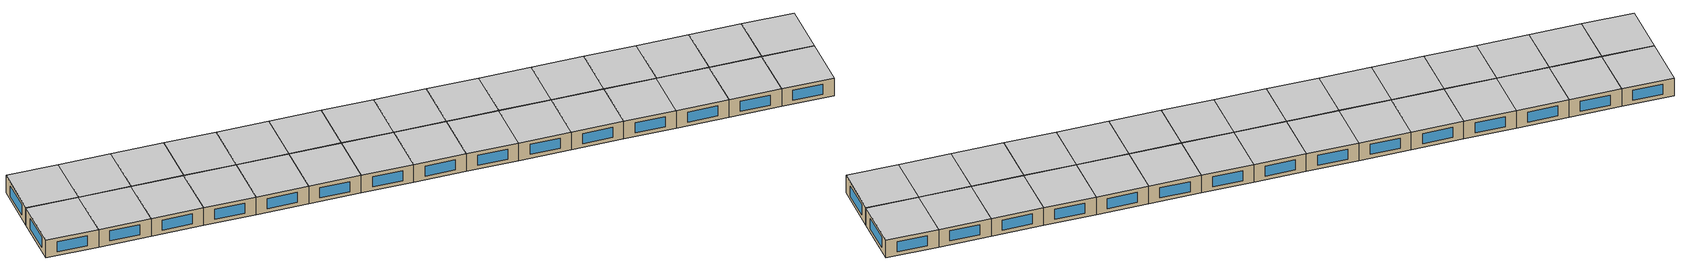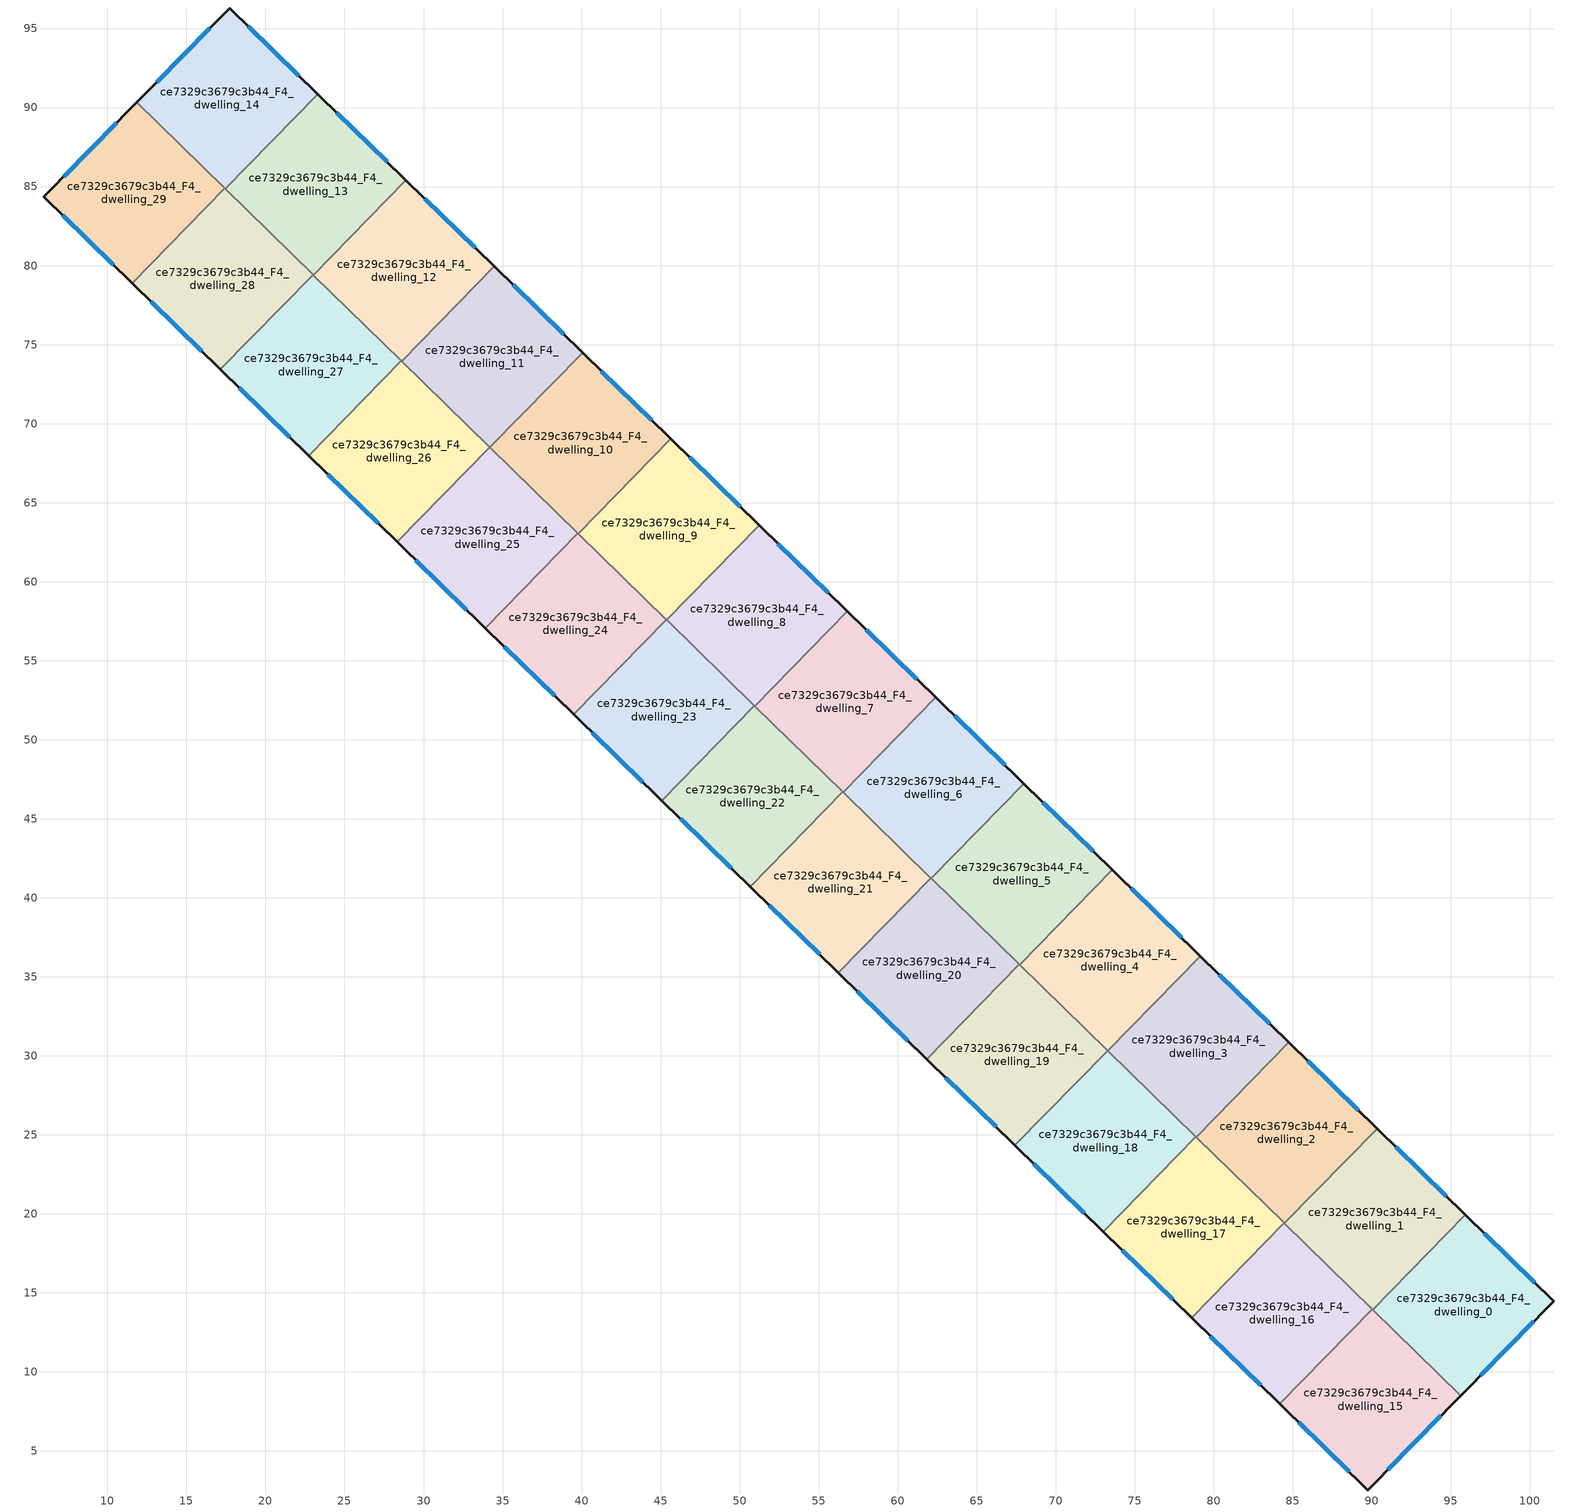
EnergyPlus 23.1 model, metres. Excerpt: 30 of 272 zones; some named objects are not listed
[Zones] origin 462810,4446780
ce7329c3679c3b44_F4_dwelling_0
 floor to ce7329c3679c3b44_F3_dwelling_0 (EU_floor_Construction): 101.51,14.48 95.64,8.51 90.06,13.95 95.92,19.95 z12
 wall outside (EU_wall_Construction): 95.64,8.51 101.51,14.48 95.92,19.95 z12:15
 wall to ce7329c3679c3b44_F4_dwelling_1 (EU_wall_Construction): 95.92,19.95 90.06,13.95 z12:15
 wall to ce7329c3679c3b44_F4_dwelling_15 (EU_wall_Construction): 90.06,13.95 95.64,8.51 z12:15
 window (EU_Window_Construction): 96.89,9.79 100.25,13.2 / 100.32,15.65 97.12,18.78 z12.64:14.36
 ceiling to ce7329c3679c3b44_F5_dwelling_0 (EU_floor_Construction): 95.64,8.51 101.51,14.48 95.92,19.95 90.06,13.95 z15
ce7329c3679c3b44_F4_dwelling_1
 floor to ce7329c3679c3b44_F3_dwelling_1 (EU_floor_Construction): 95.92,19.95 90.06,13.95 84.47,19.41 90.33,25.4 z12
 wall outside (EU_wall_Construction): 95.92,19.95 90.33,25.4 z12:15
 wall to ce7329c3679c3b44_F4_dwelling_2 (EU_wall_Construction): 90.33,25.4 84.47,19.41 z12:15
 wall to ce7329c3679c3b44_F4_dwelling_16 (EU_wall_Construction): 84.47,19.41 90.04,13.97 z12:15
 wall to ce7329c3679c3b44_F4_dwelling_15 (EU_wall_Construction): 90.04,13.97 90.06,13.95 z12:15
 window (EU_Window_Construction): 94.72,21.12 91.53,24.23 z12.64:14.36
 ceiling to ce7329c3679c3b44_F5_dwelling_1 (EU_floor_Construction): 90.06,13.95 95.92,19.95 90.33,25.4 84.47,19.41 z15
ce7329c3679c3b44_F4_dwelling_10
 floor to ce7329c3679c3b44_F3_dwelling_10 (EU_floor_Construction): 45.65,69.04 39.79,63.04 34.2,68.5 40.06,74.49 z12
 wall outside (EU_wall_Construction): 45.65,69.04 40.06,74.49 z12:15
 wall to ce7329c3679c3b44_F4_dwelling_9 (EU_wall_Construction): 39.79,63.04 45.65,69.04 z12:15
 wall to ce7329c3679c3b44_F4_dwelling_11 (EU_wall_Construction): 40.06,74.49 34.2,68.5 z12:15
 wall to ce7329c3679c3b44_F4_dwelling_25 (EU_wall_Construction): 34.2,68.5 39.77,63.06 z12:15
 wall to ce7329c3679c3b44_F4_dwelling_24 (EU_wall_Construction): 39.77,63.06 39.79,63.04 z12:15
 window (EU_Window_Construction): 44.45,70.21 41.26,73.32 z12.64:14.36
 ceiling to ce7329c3679c3b44_F5_dwelling_10 (EU_floor_Construction): 39.79,63.04 45.65,69.04 40.06,74.49 34.2,68.5 z15
ce7329c3679c3b44_F4_dwelling_11
 floor to ce7329c3679c3b44_F3_dwelling_11 (EU_floor_Construction): 40.06,74.49 34.2,68.5 28.62,73.95 34.47,79.95 z12
 wall outside (EU_wall_Construction): 40.06,74.49 34.47,79.95 z12:15
 wall to ce7329c3679c3b44_F4_dwelling_12 (EU_wall_Construction): 34.47,79.95 28.62,73.95 z12:15
 wall to ce7329c3679c3b44_F4_dwelling_26 (EU_wall_Construction): 28.62,73.95 34.18,68.52 z12:15
 wall to ce7329c3679c3b44_F4_dwelling_25 (EU_wall_Construction): 34.18,68.52 34.2,68.49 z12:15
 window (EU_Window_Construction): 38.86,75.66 35.67,78.78 z12.64:14.36
 ceiling to ce7329c3679c3b44_F5_dwelling_11 (EU_floor_Construction): 34.2,68.5 40.06,74.49 34.47,79.95 28.62,73.95 z15
ce7329c3679c3b44_F4_dwelling_12
 floor to ce7329c3679c3b44_F3_dwelling_12 (EU_floor_Construction): 34.47,79.95 28.62,73.95 23.03,79.4 28.89,85.4 z12
 wall outside (EU_wall_Construction): 34.47,79.95 28.89,85.4 z12:15
 wall to ce7329c3679c3b44_F4_dwelling_13 (EU_wall_Construction): 28.89,85.4 23.03,79.4 z12:15
 wall to ce7329c3679c3b44_F4_dwelling_27 (EU_wall_Construction): 23.03,79.4 28.6,73.97 z12:15
 wall to ce7329c3679c3b44_F4_dwelling_26 (EU_wall_Construction): 28.6,73.97 28.62,73.95 z12:15
 window (EU_Window_Construction): 33.28,81.12 30.09,84.23 z12.64:14.36
 ceiling to ce7329c3679c3b44_F5_dwelling_12 (EU_floor_Construction): 28.62,73.95 34.47,79.95 28.89,85.4 23.03,79.4 z15
ce7329c3679c3b44_F4_dwelling_13
 floor to ce7329c3679c3b44_F3_dwelling_13 (EU_floor_Construction): 28.89,85.4 23.03,79.4 17.45,84.86 23.3,90.86 z12
 wall outside (EU_wall_Construction): 28.89,85.4 23.3,90.86 z12:15
 wall to ce7329c3679c3b44_F4_dwelling_14 (EU_wall_Construction): 23.3,90.86 17.45,84.86 z12:15
 wall to ce7329c3679c3b44_F4_dwelling_28 (EU_wall_Construction): 17.45,84.86 23.01,79.43 z12:15
 wall to ce7329c3679c3b44_F4_dwelling_27 (EU_wall_Construction): 23.01,79.43 23.03,79.4 z12:15
 window (EU_Window_Construction): 27.69,86.57 24.5,89.69 z12.64:14.36
 ceiling to ce7329c3679c3b44_F5_dwelling_13 (EU_floor_Construction): 23.03,79.4 28.89,85.4 23.3,90.86 17.45,84.86 z15
ce7329c3679c3b44_F4_dwelling_14
 floor to ce7329c3679c3b44_F3_dwelling_14 (EU_floor_Construction): 23.3,90.86 17.45,84.86 11.85,90.32 17.73,96.3 z12
 wall outside (EU_wall_Construction): 23.3,90.86 17.73,96.3 11.85,90.32 z12:15
 wall to ce7329c3679c3b44_F4_dwelling_29 (EU_wall_Construction): 11.85,90.32 17.43,84.88 z12:15
 wall to ce7329c3679c3b44_F4_dwelling_28 (EU_wall_Construction): 17.42,84.88 17.45,84.86 z12:15
 window (EU_Window_Construction): 16.47,95.02 13.11,91.6 / 22.11,92.02 18.92,95.13 z12.64:14.36
 ceiling to ce7329c3679c3b44_F5_dwelling_14 (EU_floor_Construction): 17.45,84.86 23.3,90.86 17.73,96.3 11.85,90.32 z15
ce7329c3679c3b44_F4_dwelling_15
 floor to ce7329c3679c3b44_F3_dwelling_15 (EU_floor_Construction): 95.64,8.51 89.76,2.53 84.18,7.97 90.04,13.97 z12
 wall outside (EU_wall_Construction): 84.18,7.97 89.76,2.53 95.64,8.51 z12:15
 wall to ce7329c3679c3b44_F4_dwelling_16 (EU_wall_Construction): 90.04,13.97 84.18,7.97 z12:15
 window (EU_Window_Construction): 91.02,3.81 94.38,7.23 / 85.38,6.81 88.56,3.7 z12.64:14.36
 ceiling to ce7329c3679c3b44_F5_dwelling_15 (EU_floor_Construction): 89.76,2.53 95.64,8.51 90.04,13.97 84.18,7.97 z15
ce7329c3679c3b44_F4_dwelling_16
 floor to ce7329c3679c3b44_F3_dwelling_16 (EU_floor_Construction): 90.04,13.97 84.18,7.97 78.59,13.43 84.45,19.43 z12
 wall outside (EU_wall_Construction): 78.59,13.43 84.18,7.97 z12:15
 wall to ce7329c3679c3b44_F4_dwelling_17 (EU_wall_Construction): 84.45,19.43 78.59,13.43 z12:15
 wall to ce7329c3679c3b44_F4_dwelling_2 (EU_wall_Construction): 84.47,19.4 84.45,19.43 z12:15
 window (EU_Window_Construction): 79.79,12.26 82.98,9.14 z12.64:14.36
 ceiling to ce7329c3679c3b44_F5_dwelling_16 (EU_floor_Construction): 84.18,7.97 90.04,13.97 84.45,19.43 78.59,13.43 z15
ce7329c3679c3b44_F4_dwelling_17
 floor to ce7329c3679c3b44_F3_dwelling_17 (EU_floor_Construction): 84.45,19.43 78.59,13.43 73.01,18.88 78.87,24.88 z12
 wall outside (EU_wall_Construction): 73.01,18.88 78.59,13.43 z12:15
 wall to ce7329c3679c3b44_F4_dwelling_18 (EU_wall_Construction): 78.87,24.88 73.01,18.88 z12:15
 wall to ce7329c3679c3b44_F4_dwelling_2 (EU_wall_Construction): 84.45,19.43 78.89,24.86 z12:15
 wall to ce7329c3679c3b44_F4_dwelling_3 (EU_wall_Construction): 78.89,24.86 78.87,24.88 z12:15
 window (EU_Window_Construction): 74.21,17.72 77.4,14.6 z12.64:14.36
 ceiling to ce7329c3679c3b44_F5_dwelling_17 (EU_floor_Construction): 78.59,13.43 84.45,19.43 78.87,24.88 73.01,18.88 z15
ce7329c3679c3b44_F4_dwelling_18
 floor to ce7329c3679c3b44_F3_dwelling_18 (EU_floor_Construction): 78.87,24.88 73.01,18.88 67.42,24.34 73.28,30.34 z12
 wall outside (EU_wall_Construction): 67.42,24.34 73.01,18.88 z12:15
 wall to ce7329c3679c3b44_F4_dwelling_19 (EU_wall_Construction): 73.28,30.34 67.42,24.34 z12:15
 wall to ce7329c3679c3b44_F4_dwelling_3 (EU_wall_Construction): 78.87,24.88 73.3,30.31 z12:15
 wall to ce7329c3679c3b44_F4_dwelling_4 (EU_wall_Construction): 73.3,30.31 73.28,30.34 z12:15
 window (EU_Window_Construction): 68.62,23.17 71.81,20.05 z12.64:14.36
 ceiling to ce7329c3679c3b44_F5_dwelling_18 (EU_floor_Construction): 73.01,18.88 78.87,24.88 73.28,30.34 67.42,24.34 z15
ce7329c3679c3b44_F4_dwelling_19
 floor to ce7329c3679c3b44_F3_dwelling_19 (EU_floor_Construction): 73.28,30.34 67.42,24.34 61.84,29.79 67.7,35.79 z12
 wall outside (EU_wall_Construction): 61.84,29.79 67.42,24.34 z12:15
 wall to ce7329c3679c3b44_F4_dwelling_20 (EU_wall_Construction): 67.7,35.79 61.84,29.79 z12:15
 wall to ce7329c3679c3b44_F4_dwelling_4 (EU_wall_Construction): 73.28,30.34 67.72,35.77 z12:15
 wall to ce7329c3679c3b44_F4_dwelling_5 (EU_wall_Construction): 67.72,35.77 67.7,35.79 z12:15
 window (EU_Window_Construction): 63.03,28.62 66.23,25.51 z12.64:14.36
 ceiling to ce7329c3679c3b44_F5_dwelling_19 (EU_floor_Construction): 67.42,24.34 73.28,30.34 67.7,35.79 61.84,29.79 z15
ce7329c3679c3b44_F4_dwelling_2
 floor to ce7329c3679c3b44_F3_dwelling_2 (EU_floor_Construction): 90.33,25.4 84.47,19.41 78.89,24.86 84.75,30.86 z12
 wall outside (EU_wall_Construction): 90.33,25.4 84.75,30.86 z12:15
 wall to ce7329c3679c3b44_F4_dwelling_3 (EU_wall_Construction): 84.75,30.86 78.89,24.86 z12:15
 window (EU_Window_Construction): 89.14,26.57 85.94,29.69 z12.64:14.36
 ceiling to ce7329c3679c3b44_F5_dwelling_2 (EU_floor_Construction): 84.47,19.41 90.33,25.4 84.75,30.86 78.89,24.86 z15
ce7329c3679c3b44_F4_dwelling_20
 floor to ce7329c3679c3b44_F3_dwelling_20 (EU_floor_Construction): 67.7,35.79 61.84,29.79 56.25,35.25 62.11,41.25 z12
 wall outside (EU_wall_Construction): 56.25,35.25 61.84,29.79 z12:15
 wall to ce7329c3679c3b44_F4_dwelling_21 (EU_wall_Construction): 62.11,41.25 56.25,35.25 z12:15
 wall to ce7329c3679c3b44_F4_dwelling_5 (EU_wall_Construction): 67.7,35.79 62.13,41.22 z12:15
 wall to ce7329c3679c3b44_F4_dwelling_6 (EU_wall_Construction): 62.13,41.22 62.11,41.24 z12:15
 window (EU_Window_Construction): 57.45,34.08 60.64,30.96 z12.64:14.36
 ceiling to ce7329c3679c3b44_F5_dwelling_20 (EU_floor_Construction): 61.84,29.79 67.7,35.79 62.11,41.25 56.25,35.25 z15
ce7329c3679c3b44_F4_dwelling_21
 floor to ce7329c3679c3b44_F3_dwelling_21 (EU_floor_Construction): 62.11,41.25 56.25,35.25 50.67,40.7 56.52,46.7 z12
 wall outside (EU_wall_Construction): 50.67,40.7 56.25,35.25 z12:15
 wall to ce7329c3679c3b44_F4_dwelling_22 (EU_wall_Construction): 56.52,46.7 50.67,40.7 z12:15
 wall to ce7329c3679c3b44_F4_dwelling_6 (EU_wall_Construction): 62.11,41.25 56.55,46.68 z12:15
 wall to ce7329c3679c3b44_F4_dwelling_7 (EU_wall_Construction): 56.55,46.68 56.52,46.7 z12:15
 window (EU_Window_Construction): 51.86,39.53 55.06,36.42 z12.64:14.36
 ceiling to ce7329c3679c3b44_F5_dwelling_21 (EU_floor_Construction): 56.25,35.25 62.11,41.25 56.52,46.7 50.67,40.7 z15
ce7329c3679c3b44_F4_dwelling_22
 floor to ce7329c3679c3b44_F3_dwelling_22 (EU_floor_Construction): 56.52,46.7 50.67,40.7 45.08,46.16 50.94,52.15 z12
 wall outside (EU_wall_Construction): 45.08,46.16 50.67,40.7 z12:15
 wall to ce7329c3679c3b44_F4_dwelling_23 (EU_wall_Construction): 50.94,52.15 45.08,46.16 z12:15
 wall to ce7329c3679c3b44_F4_dwelling_7 (EU_wall_Construction): 56.52,46.7 50.96,52.13 z12:15
 wall to ce7329c3679c3b44_F4_dwelling_8 (EU_wall_Construction): 50.96,52.13 50.94,52.15 z12:15
 window (EU_Window_Construction): 46.28,44.99 49.47,41.87 z12.64:14.36
 ceiling to ce7329c3679c3b44_F5_dwelling_22 (EU_floor_Construction): 50.67,40.7 56.52,46.7 50.94,52.15 45.08,46.16 z15
ce7329c3679c3b44_F4_dwelling_23
 floor to ce7329c3679c3b44_F3_dwelling_23 (EU_floor_Construction): 50.94,52.15 45.08,46.16 39.5,51.61 45.35,57.61 z12
 wall outside (EU_wall_Construction): 39.5,51.61 45.08,46.16 z12:15
 wall to ce7329c3679c3b44_F4_dwelling_24 (EU_wall_Construction): 45.35,57.61 39.5,51.61 z12:15
 wall to ce7329c3679c3b44_F4_dwelling_8 (EU_wall_Construction): 50.94,52.15 45.38,57.59 z12:15
 wall to ce7329c3679c3b44_F4_dwelling_9 (EU_wall_Construction): 45.38,57.59 45.35,57.61 z12:15
 window (EU_Window_Construction): 40.69,50.44 43.88,47.32 z12.64:14.36
 ceiling to ce7329c3679c3b44_F5_dwelling_23 (EU_floor_Construction): 45.08,46.16 50.94,52.15 45.35,57.61 39.5,51.61 z15
ce7329c3679c3b44_F4_dwelling_24
 floor to ce7329c3679c3b44_F3_dwelling_24 (EU_floor_Construction): 45.35,57.61 39.5,51.61 33.91,57.07 39.77,63.06 z12
 wall outside (EU_wall_Construction): 33.91,57.07 39.5,51.61 z12:15
 wall to ce7329c3679c3b44_F4_dwelling_25 (EU_wall_Construction): 39.77,63.06 33.91,57.07 z12:15
 wall to ce7329c3679c3b44_F4_dwelling_9 (EU_wall_Construction): 45.35,57.61 39.79,63.04 z12:15
 window (EU_Window_Construction): 35.11,55.9 38.3,52.78 z12.64:14.36
 ceiling to ce7329c3679c3b44_F5_dwelling_24 (EU_floor_Construction): 39.5,51.61 45.35,57.61 39.77,63.06 33.91,57.07 z15
ce7329c3679c3b44_F4_dwelling_25
 floor to ce7329c3679c3b44_F3_dwelling_25 (EU_floor_Construction): 39.77,63.06 33.91,57.07 28.32,62.52 34.18,68.52 z12
 wall outside (EU_wall_Construction): 28.32,62.52 33.91,57.07 z12:15
 wall to ce7329c3679c3b44_F4_dwelling_26 (EU_wall_Construction): 34.18,68.52 28.32,62.52 z12:15
 window (EU_Window_Construction): 29.52,61.35 32.71,58.23 z12.64:14.36
 ceiling to ce7329c3679c3b44_F5_dwelling_25 (EU_floor_Construction): 33.91,57.07 39.77,63.06 34.18,68.52 28.32,62.52 z15
ce7329c3679c3b44_F4_dwelling_26
 floor to ce7329c3679c3b44_F3_dwelling_26 (EU_floor_Construction): 34.18,68.52 28.32,62.52 22.74,67.97 28.6,73.97 z12
 wall outside (EU_wall_Construction): 22.74,67.97 28.32,62.52 z12:15
 wall to ce7329c3679c3b44_F4_dwelling_27 (EU_wall_Construction): 28.6,73.97 22.74,67.97 z12:15
 window (EU_Window_Construction): 23.94,66.8 27.13,63.69 z12.64:14.36
 ceiling to ce7329c3679c3b44_F5_dwelling_26 (EU_floor_Construction): 28.32,62.52 34.18,68.52 28.6,73.97 22.74,67.97 z15
ce7329c3679c3b44_F4_dwelling_27
 floor to ce7329c3679c3b44_F3_dwelling_27 (EU_floor_Construction): 28.6,73.97 22.74,67.97 17.15,73.43 23.01,79.43 z12
 wall outside (EU_wall_Construction): 17.15,73.43 22.74,67.97 z12:15
 wall to ce7329c3679c3b44_F4_dwelling_28 (EU_wall_Construction): 23.01,79.43 17.15,73.43 z12:15
 window (EU_Window_Construction): 18.35,72.26 21.54,69.14 z12.64:14.36
 ceiling to ce7329c3679c3b44_F5_dwelling_27 (EU_floor_Construction): 22.74,67.97 28.6,73.97 23.01,79.43 17.15,73.43 z15
ce7329c3679c3b44_F4_dwelling_28
 floor to ce7329c3679c3b44_F3_dwelling_28 (EU_floor_Construction): 23.01,79.43 17.15,73.43 11.57,78.88 17.42,84.88 z12
 wall outside (EU_wall_Construction): 11.57,78.88 17.15,73.43 z12:15
 wall to ce7329c3679c3b44_F4_dwelling_29 (EU_wall_Construction): 17.42,84.88 11.57,78.88 z12:15
 window (EU_Window_Construction): 12.76,77.71 15.96,74.6 z12.64:14.36
 ceiling to ce7329c3679c3b44_F5_dwelling_28 (EU_floor_Construction): 17.15,73.43 23.01,79.43 17.42,84.88 11.57,78.88 z15
ce7329c3679c3b44_F4_dwelling_29
 floor to ce7329c3679c3b44_F3_dwelling_29 (EU_floor_Construction): 17.42,84.88 11.57,78.88 5.97,84.35 11.85,90.32 z12
 wall outside (EU_wall_Construction): 11.85,90.32 5.97,84.35 11.57,78.88 z12:15
 window (EU_Window_Construction): 7.17,83.18 10.37,80.05 / 10.59,89.04 7.23,85.63 z12.64:14.36
 ceiling to ce7329c3679c3b44_F5_dwelling_29 (EU_floor_Construction): 11.57,78.88 17.42,84.88 11.85,90.32 5.97,84.35 z15
ce7329c3679c3b44_F4_dwelling_3
 floor to ce7329c3679c3b44_F3_dwelling_3 (EU_floor_Construction): 84.75,30.86 78.89,24.86 73.3,30.31 79.16,36.31 z12
 wall outside (EU_wall_Construction): 84.75,30.86 79.16,36.31 z12:15
 wall to ce7329c3679c3b44_F4_dwelling_4 (EU_wall_Construction): 79.16,36.31 73.3,30.31 z12:15
 window (EU_Window_Construction): 83.55,32.03 80.36,35.14 z12.64:14.36
 ceiling to ce7329c3679c3b44_F5_dwelling_3 (EU_floor_Construction): 78.89,24.86 84.75,30.86 79.16,36.31 73.3,30.31 z15
ce7329c3679c3b44_F4_dwelling_4
 floor to ce7329c3679c3b44_F3_dwelling_4 (EU_floor_Construction): 79.16,36.31 73.3,30.31 67.72,35.77 73.58,41.77 z12
 wall outside (EU_wall_Construction): 79.16,36.31 73.58,41.77 z12:15
 wall to ce7329c3679c3b44_F4_dwelling_5 (EU_wall_Construction): 73.58,41.77 67.72,35.77 z12:15
 window (EU_Window_Construction): 77.96,37.48 74.77,40.6 z12.64:14.36
 ceiling to ce7329c3679c3b44_F5_dwelling_4 (EU_floor_Construction): 73.3,30.31 79.16,36.31 73.58,41.77 67.72,35.77 z15
ce7329c3679c3b44_F4_dwelling_5
 floor to ce7329c3679c3b44_F3_dwelling_5 (EU_floor_Construction): 73.58,41.77 67.72,35.77 62.13,41.22 67.99,47.22 z12
 wall outside (EU_wall_Construction): 73.58,41.77 67.99,47.22 z12:15
 wall to ce7329c3679c3b44_F4_dwelling_6 (EU_wall_Construction): 67.99,47.22 62.13,41.22 z12:15
 window (EU_Window_Construction): 72.38,42.93 69.19,46.05 z12.64:14.36
 ceiling to ce7329c3679c3b44_F5_dwelling_5 (EU_floor_Construction): 67.72,35.77 73.58,41.77 67.99,47.22 62.13,41.22 z15
ce7329c3679c3b44_F4_dwelling_6
 floor to ce7329c3679c3b44_F3_dwelling_6 (EU_floor_Construction): 67.99,47.22 62.13,41.22 56.55,46.68 62.4,52.67 z12
 wall outside (EU_wall_Construction): 67.99,47.22 62.4,52.67 z12:15
 wall to ce7329c3679c3b44_F4_dwelling_7 (EU_wall_Construction): 62.4,52.67 56.55,46.68 z12:15
 window (EU_Window_Construction): 66.79,48.39 63.6,51.51 z12.64:14.36
 ceiling to ce7329c3679c3b44_F5_dwelling_6 (EU_floor_Construction): 62.13,41.22 67.99,47.22 62.4,52.67 56.55,46.68 z15
ce7329c3679c3b44_F4_dwelling_7
 floor to ce7329c3679c3b44_F3_dwelling_7 (EU_floor_Construction): 62.4,52.67 56.55,46.68 50.96,52.13 56.82,58.13 z12
 wall outside (EU_wall_Construction): 62.4,52.67 56.82,58.13 z12:15
 wall to ce7329c3679c3b44_F4_dwelling_8 (EU_wall_Construction): 56.82,58.13 50.96,52.13 z12:15
 window (EU_Window_Construction): 61.21,53.84 58.01,56.96 z12.64:14.36
 ceiling to ce7329c3679c3b44_F5_dwelling_7 (EU_floor_Construction): 56.55,46.68 62.4,52.67 56.82,58.13 50.96,52.13 z15
ce7329c3679c3b44_F4_dwelling_8
 floor to ce7329c3679c3b44_F3_dwelling_8 (EU_floor_Construction): 56.82,58.13 50.96,52.13 45.38,57.59 51.23,63.58 z12
 wall outside (EU_wall_Construction): 56.82,58.13 51.23,63.58 z12:15
 wall to ce7329c3679c3b44_F4_dwelling_9 (EU_wall_Construction): 51.23,63.58 45.38,57.59 z12:15
 window (EU_Window_Construction): 55.62,59.3 52.43,62.41 z12.64:14.36
 ceiling to ce7329c3679c3b44_F5_dwelling_8 (EU_floor_Construction): 50.96,52.13 56.82,58.13 51.23,63.58 45.38,57.59 z15
ce7329c3679c3b44_F4_dwelling_9
 floor to ce7329c3679c3b44_F3_dwelling_9 (EU_floor_Construction): 51.23,63.58 45.38,57.59 39.79,63.04 45.65,69.04 z12
 wall outside (EU_wall_Construction): 51.23,63.58 45.65,69.04 z12:15
 window (EU_Window_Construction): 50.04,64.75 46.84,67.87 z12.64:14.36
 ceiling to ce7329c3679c3b44_F5_dwelling_9 (EU_floor_Construction): 45.38,57.59 51.23,63.58 45.65,69.04 39.79,63.04 z15
[Building]
EU S2 Campaign: North Axis=0; Terrain=City; Solar Distribution=FullExterior
[Site:Location]
Yerevan-Zvartnots.Intl.AP: Latitude=40.15; Longitude=44.383; Time Zone=4; Elevation=854
[SizingPeriod:WeatherFileDays]
AnnualSizingPeriod: Begin Month=1; Begin Day of Month=1; End Month=12; End Day of Month=31; Day of Week for Start Day=Monday; Use Weather File Daylight Saving Period=No; Use Weather File Rain and Snow Indicators=No
[MATERIAL]
EU_InternalMass_Material: Roughness=MediumRough; Thickness=0.1; Conductivity=1; Density=1800; Specific Heat=900; Thermal Absorptance=0.9; Solar Absorptance=0.7; Visible Absorptance=0.7
[MATERIAL:NOMASS] Roughness=MediumRough; Thermal Absorptance=0.9; Solar Absorptance=0.7; Visible Absorptance=0.7
Name | Thermal Resistance
EU_wall_NoMass | 1.05043
EU_floor_NoMass | 0.478065
[WINDOWMATERIAL:SIMPLEGLAZINGSYSTEM]
EU_Window_SimpleGlazing: UFactor=2.5566; Solar Heat Gain Coefficient=0.75; Visible Transmittance=0.75
[CONSTRUCTION]
EU_wall_Construction: EU_wall_NoMass
EU_floor_Construction: EU_floor_NoMass
EU_Window_Construction: EU_Window_SimpleGlazing
EU_InternalMass_Construction: EU_InternalMass_Material
[ZONE] Type=1; Multiplier=1; Ceiling Height=autocalculate; Floor Area=autocalculate; Part of Total Floor Area=Yes
Name | Volume
ce7329c3679c3b44_F4_dwelling_0; ce7329c3679c3b44_F4_dwelling_15 | 196.343
ce7329c3679c3b44_F4_dwelling_1 | 196.312
ce7329c3679c3b44_F4_dwelling_10; ce7329c3679c3b44_F4_dwelling_27 | 196.364
ce7329c3679c3b44_F4_dwelling_11; ce7329c3679c3b44_F4_dwelling_16; ce7329c3679c3b44_F4_dwelling_2; ce7329c3679c3b44_F4_dwelling_20; ce7329c3679c3b44_F4_dwelling_21; ce7329c3679c3b44_F4_dwelling_25; ce7329c3679c3b44_F4_dwelling_5; ce7329c3679c3b44_F4_dwelling_7 | 196.347
ce7329c3679c3b44_F4_dwelling_12; ce7329c3679c3b44_F4_dwelling_26; ce7329c3679c3b44_F4_dwelling_28; ce7329c3679c3b44_F4_dwelling_3 | 196.329
ce7329c3679c3b44_F4_dwelling_13; ce7329c3679c3b44_F4_dwelling_17; ce7329c3679c3b44_F4_dwelling_18; ce7329c3679c3b44_F4_dwelling_22; ce7329c3679c3b44_F4_dwelling_8; ce7329c3679c3b44_F4_dwelling_9 | 196.33
ce7329c3679c3b44_F4_dwelling_14 | 196.325
ce7329c3679c3b44_F4_dwelling_19; ce7329c3679c3b44_F4_dwelling_24 | 196.365
ce7329c3679c3b44_F4_dwelling_23 | 196.328
ce7329c3679c3b44_F4_dwelling_29 | 196.342
ce7329c3679c3b44_F4_dwelling_4 | 196.348
ce7329c3679c3b44_F4_dwelling_6 | 196.3125
[INTERNALMASS] Construction=EU_InternalMass_Construction
Name | Zone or ZoneList | Surface Area
ce7329c3679c3b44_F4_dwelling_0_EU_InternalMass | ce7329c3679c3b44_F4_dwelling_0 | 65.4476
ce7329c3679c3b44_F4_dwelling_1_EU_InternalMass | ce7329c3679c3b44_F4_dwelling_1 | 65.4373
ce7329c3679c3b44_F4_dwelling_2_EU_InternalMass | ce7329c3679c3b44_F4_dwelling_2 | 65.449
ce7329c3679c3b44_F4_dwelling_3_EU_InternalMass | ce7329c3679c3b44_F4_dwelling_3 | 65.443
ce7329c3679c3b44_F4_dwelling_4_EU_InternalMass | ce7329c3679c3b44_F4_dwelling_4 | 65.449
ce7329c3679c3b44_F4_dwelling_5_EU_InternalMass | ce7329c3679c3b44_F4_dwelling_5 | 65.449
ce7329c3679c3b44_F4_dwelling_6_EU_InternalMass | ce7329c3679c3b44_F4_dwelling_6 | 65.4373
ce7329c3679c3b44_F4_dwelling_7_EU_InternalMass | ce7329c3679c3b44_F4_dwelling_7 | 65.449
ce7329c3679c3b44_F4_dwelling_8_EU_InternalMass | ce7329c3679c3b44_F4_dwelling_8 | 65.4433
ce7329c3679c3b44_F4_dwelling_9_EU_InternalMass | ce7329c3679c3b44_F4_dwelling_9 | 65.4433
ce7329c3679c3b44_F4_dwelling_10_EU_InternalMass | ce7329c3679c3b44_F4_dwelling_10 | 65.4548
ce7329c3679c3b44_F4_dwelling_11_EU_InternalMass | ce7329c3679c3b44_F4_dwelling_11 | 65.4489
ce7329c3679c3b44_F4_dwelling_12_EU_InternalMass | ce7329c3679c3b44_F4_dwelling_12 | 65.4429
ce7329c3679c3b44_F4_dwelling_13_EU_InternalMass | ce7329c3679c3b44_F4_dwelling_13 | 65.4433
ce7329c3679c3b44_F4_dwelling_14_EU_InternalMass | ce7329c3679c3b44_F4_dwelling_14 | 65.4419
ce7329c3679c3b44_F4_dwelling_15_EU_InternalMass | ce7329c3679c3b44_F4_dwelling_15 | 65.4476
ce7329c3679c3b44_F4_dwelling_16_EU_InternalMass | ce7329c3679c3b44_F4_dwelling_16 | 65.449
ce7329c3679c3b44_F4_dwelling_17_EU_InternalMass | ce7329c3679c3b44_F4_dwelling_17 | 65.4433
ce7329c3679c3b44_F4_dwelling_18_EU_InternalMass | ce7329c3679c3b44_F4_dwelling_18 | 65.4433
ce7329c3679c3b44_F4_dwelling_19_EU_InternalMass | ce7329c3679c3b44_F4_dwelling_19 | 65.4548
ce7329c3679c3b44_F4_dwelling_20_EU_InternalMass | ce7329c3679c3b44_F4_dwelling_20 | 65.4489
ce7329c3679c3b44_F4_dwelling_21_EU_InternalMass | ce7329c3679c3b44_F4_dwelling_21 | 65.449
ce7329c3679c3b44_F4_dwelling_22_EU_InternalMass | ce7329c3679c3b44_F4_dwelling_22 | 65.4432
ce7329c3679c3b44_F4_dwelling_23_EU_InternalMass | ce7329c3679c3b44_F4_dwelling_23 | 65.4429
ce7329c3679c3b44_F4_dwelling_24_EU_InternalMass | ce7329c3679c3b44_F4_dwelling_24 | 65.4548
ce7329c3679c3b44_F4_dwelling_25_EU_InternalMass | ce7329c3679c3b44_F4_dwelling_25 | 65.4489
ce7329c3679c3b44_F4_dwelling_26_EU_InternalMass | ce7329c3679c3b44_F4_dwelling_26 | 65.4429
ce7329c3679c3b44_F4_dwelling_27_EU_InternalMass | ce7329c3679c3b44_F4_dwelling_27 | 65.4548
ce7329c3679c3b44_F4_dwelling_28_EU_InternalMass | ce7329c3679c3b44_F4_dwelling_28 | 65.4429
ce7329c3679c3b44_F4_dwelling_29_EU_InternalMass | ce7329c3679c3b44_F4_dwelling_29 | 65.4472
[OTHEREQUIPMENT] Fuel Type=Electricity; Design Level Calculation Method=Watts/Area; Power per Zone Floor Area=1; Fraction Latent=0; Fraction Radiant=0; Fraction Lost=0; Carbon Dioxide Generation Rate=0; EndUse Subcategory=EU_Step8_InternalGains
Name | Zone or ZoneList or Space or SpaceList | Schedule
EU_Step8_InternalGain_ce7329c3679c3b44_F4_dwelling_0_f000 | ce7329c3679c3b44_F4_dwelling_0 | EU_Step8_GainSchedule_ce7329c3679c3b44_F4_dwelling_0_f000
EU_Step8_InternalGain_ce7329c3679c3b44_F4_dwelling_1_f000 | ce7329c3679c3b44_F4_dwelling_1 | EU_Step8_GainSchedule_ce7329c3679c3b44_F4_dwelling_1_f000
EU_Step8_InternalGain_ce7329c3679c3b44_F4_dwelling_2_f000 | ce7329c3679c3b44_F4_dwelling_2 | EU_Step8_GainSchedule_ce7329c3679c3b44_F4_dwelling_2_f000
EU_Step8_InternalGain_ce7329c3679c3b44_F4_dwelling_3_f000 | ce7329c3679c3b44_F4_dwelling_3 | EU_Step8_GainSchedule_ce7329c3679c3b44_F4_dwelling_3_f000
EU_Step8_InternalGain_ce7329c3679c3b44_F4_dwelling_4_f000 | ce7329c3679c3b44_F4_dwelling_4 | EU_Step8_GainSchedule_ce7329c3679c3b44_F4_dwelling_4_f000
EU_Step8_InternalGain_ce7329c3679c3b44_F4_dwelling_5_f000 | ce7329c3679c3b44_F4_dwelling_5 | EU_Step8_GainSchedule_ce7329c3679c3b44_F4_dwelling_5_f000
EU_Step8_InternalGain_ce7329c3679c3b44_F4_dwelling_6_f000 | ce7329c3679c3b44_F4_dwelling_6 | EU_Step8_GainSchedule_ce7329c3679c3b44_F4_dwelling_6_f000
EU_Step8_InternalGain_ce7329c3679c3b44_F4_dwelling_7_f000 | ce7329c3679c3b44_F4_dwelling_7 | EU_Step8_GainSchedule_ce7329c3679c3b44_F4_dwelling_7_f000
EU_Step8_InternalGain_ce7329c3679c3b44_F4_dwelling_8_f000 | ce7329c3679c3b44_F4_dwelling_8 | EU_Step8_GainSchedule_ce7329c3679c3b44_F4_dwelling_8_f000
EU_Step8_InternalGain_ce7329c3679c3b44_F4_dwelling_9_f000 | ce7329c3679c3b44_F4_dwelling_9 | EU_Step8_GainSchedule_ce7329c3679c3b44_F4_dwelling_9_f000
EU_Step8_InternalGain_ce7329c3679c3b44_F4_dwelling_10_f000 | ce7329c3679c3b44_F4_dwelling_10 | EU_Step8_GainSchedule_ce7329c3679c3b44_F4_dwelling_10_f000
EU_Step8_InternalGain_ce7329c3679c3b44_F4_dwelling_11_f000 | ce7329c3679c3b44_F4_dwelling_11 | EU_Step8_GainSchedule_ce7329c3679c3b44_F4_dwelling_11_f000
EU_Step8_InternalGain_ce7329c3679c3b44_F4_dwelling_12_f000 | ce7329c3679c3b44_F4_dwelling_12 | EU_Step8_GainSchedule_ce7329c3679c3b44_F4_dwelling_12_f000
EU_Step8_InternalGain_ce7329c3679c3b44_F4_dwelling_13_f000 | ce7329c3679c3b44_F4_dwelling_13 | EU_Step8_GainSchedule_ce7329c3679c3b44_F4_dwelling_13_f000
EU_Step8_InternalGain_ce7329c3679c3b44_F4_dwelling_14_f000 | ce7329c3679c3b44_F4_dwelling_14 | EU_Step8_GainSchedule_ce7329c3679c3b44_F4_dwelling_14_f000
EU_Step8_InternalGain_ce7329c3679c3b44_F4_dwelling_15_f000 | ce7329c3679c3b44_F4_dwelling_15 | EU_Step8_GainSchedule_ce7329c3679c3b44_F4_dwelling_15_f000
EU_Step8_InternalGain_ce7329c3679c3b44_F4_dwelling_16_f000 | ce7329c3679c3b44_F4_dwelling_16 | EU_Step8_GainSchedule_ce7329c3679c3b44_F4_dwelling_16_f000
EU_Step8_InternalGain_ce7329c3679c3b44_F4_dwelling_17_f000 | ce7329c3679c3b44_F4_dwelling_17 | EU_Step8_GainSchedule_ce7329c3679c3b44_F4_dwelling_17_f000
EU_Step8_InternalGain_ce7329c3679c3b44_F4_dwelling_18_f000 | ce7329c3679c3b44_F4_dwelling_18 | EU_Step8_GainSchedule_ce7329c3679c3b44_F4_dwelling_18_f000
EU_Step8_InternalGain_ce7329c3679c3b44_F4_dwelling_19_f000 | ce7329c3679c3b44_F4_dwelling_19 | EU_Step8_GainSchedule_ce7329c3679c3b44_F4_dwelling_19_f000
EU_Step8_InternalGain_ce7329c3679c3b44_F4_dwelling_20_f000 | ce7329c3679c3b44_F4_dwelling_20 | EU_Step8_GainSchedule_ce7329c3679c3b44_F4_dwelling_20_f000
EU_Step8_InternalGain_ce7329c3679c3b44_F4_dwelling_21_f000 | ce7329c3679c3b44_F4_dwelling_21 | EU_Step8_GainSchedule_ce7329c3679c3b44_F4_dwelling_21_f000
EU_Step8_InternalGain_ce7329c3679c3b44_F4_dwelling_22_f000 | ce7329c3679c3b44_F4_dwelling_22 | EU_Step8_GainSchedule_ce7329c3679c3b44_F4_dwelling_22_f000
EU_Step8_InternalGain_ce7329c3679c3b44_F4_dwelling_23_f000 | ce7329c3679c3b44_F4_dwelling_23 | EU_Step8_GainSchedule_ce7329c3679c3b44_F4_dwelling_23_f000
EU_Step8_InternalGain_ce7329c3679c3b44_F4_dwelling_24_f000 | ce7329c3679c3b44_F4_dwelling_24 | EU_Step8_GainSchedule_ce7329c3679c3b44_F4_dwelling_24_f000
EU_Step8_InternalGain_ce7329c3679c3b44_F4_dwelling_25_f000 | ce7329c3679c3b44_F4_dwelling_25 | EU_Step8_GainSchedule_ce7329c3679c3b44_F4_dwelling_25_f000
EU_Step8_InternalGain_ce7329c3679c3b44_F4_dwelling_26_f000 | ce7329c3679c3b44_F4_dwelling_26 | EU_Step8_GainSchedule_ce7329c3679c3b44_F4_dwelling_26_f000
EU_Step8_InternalGain_ce7329c3679c3b44_F4_dwelling_27_f000 | ce7329c3679c3b44_F4_dwelling_27 | EU_Step8_GainSchedule_ce7329c3679c3b44_F4_dwelling_27_f000
EU_Step8_InternalGain_ce7329c3679c3b44_F4_dwelling_28_f000 | ce7329c3679c3b44_F4_dwelling_28 | EU_Step8_GainSchedule_ce7329c3679c3b44_F4_dwelling_28_f000
EU_Step8_InternalGain_ce7329c3679c3b44_F4_dwelling_29_f000 | ce7329c3679c3b44_F4_dwelling_29 | EU_Step8_GainSchedule_ce7329c3679c3b44_F4_dwelling_29_f000
[ZONEVENTILATION:DESIGNFLOWRATE] Schedule=EU_AlwaysOn; Design Flow Rate Calculation Method=AirChanges/Hour; Air Changes per Hour=0.557805; Ventilation Type=Natural; Fan Pressure Rise=0; Fan Total Efficiency=1; Constant Term Coefficient=1; Temperature Term Coefficient=0; Velocity Term Coefficient=0; Velocity Squared Term Coefficient=0; Minimum Indoor Temperature=-100; Maximum Indoor Temperature=100; Delta Temperature=-100; Minimum Outdoor Temperature=-100; Maximum Outdoor Temperature=100; Maximum Wind Speed=40
Name | Zone or ZoneList or Space or SpaceList
EU_ConstantAir_ce7329c3679c3b44_F4_dwelling_0 | ce7329c3679c3b44_F4_dwelling_0
EU_ConstantAir_ce7329c3679c3b44_F4_dwelling_1 | ce7329c3679c3b44_F4_dwelling_1
EU_ConstantAir_ce7329c3679c3b44_F4_dwelling_2 | ce7329c3679c3b44_F4_dwelling_2
EU_ConstantAir_ce7329c3679c3b44_F4_dwelling_3 | ce7329c3679c3b44_F4_dwelling_3
EU_ConstantAir_ce7329c3679c3b44_F4_dwelling_4 | ce7329c3679c3b44_F4_dwelling_4
EU_ConstantAir_ce7329c3679c3b44_F4_dwelling_5 | ce7329c3679c3b44_F4_dwelling_5
EU_ConstantAir_ce7329c3679c3b44_F4_dwelling_6 | ce7329c3679c3b44_F4_dwelling_6
EU_ConstantAir_ce7329c3679c3b44_F4_dwelling_7 | ce7329c3679c3b44_F4_dwelling_7
EU_ConstantAir_ce7329c3679c3b44_F4_dwelling_8 | ce7329c3679c3b44_F4_dwelling_8
EU_ConstantAir_ce7329c3679c3b44_F4_dwelling_9 | ce7329c3679c3b44_F4_dwelling_9
EU_ConstantAir_ce7329c3679c3b44_F4_dwelling_10 | ce7329c3679c3b44_F4_dwelling_10
EU_ConstantAir_ce7329c3679c3b44_F4_dwelling_11 | ce7329c3679c3b44_F4_dwelling_11
EU_ConstantAir_ce7329c3679c3b44_F4_dwelling_12 | ce7329c3679c3b44_F4_dwelling_12
EU_ConstantAir_ce7329c3679c3b44_F4_dwelling_13 | ce7329c3679c3b44_F4_dwelling_13
EU_ConstantAir_ce7329c3679c3b44_F4_dwelling_14 | ce7329c3679c3b44_F4_dwelling_14
EU_ConstantAir_ce7329c3679c3b44_F4_dwelling_15 | ce7329c3679c3b44_F4_dwelling_15
EU_ConstantAir_ce7329c3679c3b44_F4_dwelling_16 | ce7329c3679c3b44_F4_dwelling_16
EU_ConstantAir_ce7329c3679c3b44_F4_dwelling_17 | ce7329c3679c3b44_F4_dwelling_17
EU_ConstantAir_ce7329c3679c3b44_F4_dwelling_18 | ce7329c3679c3b44_F4_dwelling_18
EU_ConstantAir_ce7329c3679c3b44_F4_dwelling_19 | ce7329c3679c3b44_F4_dwelling_19
EU_ConstantAir_ce7329c3679c3b44_F4_dwelling_20 | ce7329c3679c3b44_F4_dwelling_20
EU_ConstantAir_ce7329c3679c3b44_F4_dwelling_21 | ce7329c3679c3b44_F4_dwelling_21
EU_ConstantAir_ce7329c3679c3b44_F4_dwelling_22 | ce7329c3679c3b44_F4_dwelling_22
EU_ConstantAir_ce7329c3679c3b44_F4_dwelling_23 | ce7329c3679c3b44_F4_dwelling_23
EU_ConstantAir_ce7329c3679c3b44_F4_dwelling_24 | ce7329c3679c3b44_F4_dwelling_24
EU_ConstantAir_ce7329c3679c3b44_F4_dwelling_25 | ce7329c3679c3b44_F4_dwelling_25
EU_ConstantAir_ce7329c3679c3b44_F4_dwelling_26 | ce7329c3679c3b44_F4_dwelling_26
EU_ConstantAir_ce7329c3679c3b44_F4_dwelling_27 | ce7329c3679c3b44_F4_dwelling_27
EU_ConstantAir_ce7329c3679c3b44_F4_dwelling_28 | ce7329c3679c3b44_F4_dwelling_28
EU_ConstantAir_ce7329c3679c3b44_F4_dwelling_29 | ce7329c3679c3b44_F4_dwelling_29
[HVACTEMPLATE:ZONE:IDEALLOADSAIRSYSTEM] System Availability Schedule=EU_AlwaysOn; Maximum Heating Supply Air Temperature=50; Minimum Cooling Supply Air Temperature=13; Maximum Heating Supply Air Humidity Ratio=0.0156; Minimum Cooling Supply Air Humidity Ratio=0.0077; Heating Limit=NoLimit; Cooling Limit=NoLimit; Heating Availability Schedule=EU_AlwaysOn; Cooling Availability Schedule=EU_CoolingOff; Dehumidification Control Type=ConstantSensibleHeatRatio; Cooling Sensible Heat Ratio=0.7; Dehumidification Setpoint=60; Humidification Control Type=None; Humidification Setpoint=30; Outdoor Air Method=None; Outdoor Air Flow Rate per Person=0.00944; Outdoor Air Flow Rate per Zone Floor Area=0; Outdoor Air Flow Rate per Zone=0; Demand Controlled Ventilation Type=None; Outdoor Air Economizer Type=NoEconomizer; Heat Recovery Type=None; Sensible Heat Recovery Effectiveness=0.7; Latent Heat Recovery Effectiveness=0.65
Name | Template Thermostat
ce7329c3679c3b44_F4_dwelling_0 | EU_HeatOnly_ce7329c3679c3b44_F4_dwelling_0
ce7329c3679c3b44_F4_dwelling_1 | EU_HeatOnly_ce7329c3679c3b44_F4_dwelling_1
ce7329c3679c3b44_F4_dwelling_2 | EU_HeatOnly_ce7329c3679c3b44_F4_dwelling_2
ce7329c3679c3b44_F4_dwelling_3 | EU_HeatOnly_ce7329c3679c3b44_F4_dwelling_3
ce7329c3679c3b44_F4_dwelling_4 | EU_HeatOnly_ce7329c3679c3b44_F4_dwelling_4
ce7329c3679c3b44_F4_dwelling_5 | EU_HeatOnly_ce7329c3679c3b44_F4_dwelling_5
ce7329c3679c3b44_F4_dwelling_6 | EU_HeatOnly_ce7329c3679c3b44_F4_dwelling_6
ce7329c3679c3b44_F4_dwelling_7 | EU_HeatOnly_ce7329c3679c3b44_F4_dwelling_7
ce7329c3679c3b44_F4_dwelling_8 | EU_HeatOnly_ce7329c3679c3b44_F4_dwelling_8
ce7329c3679c3b44_F4_dwelling_9 | EU_HeatOnly_ce7329c3679c3b44_F4_dwelling_9
ce7329c3679c3b44_F4_dwelling_10 | EU_HeatOnly_ce7329c3679c3b44_F4_dwelling_10
ce7329c3679c3b44_F4_dwelling_11 | EU_HeatOnly_ce7329c3679c3b44_F4_dwelling_11
ce7329c3679c3b44_F4_dwelling_12 | EU_HeatOnly_ce7329c3679c3b44_F4_dwelling_12
ce7329c3679c3b44_F4_dwelling_13 | EU_HeatOnly_ce7329c3679c3b44_F4_dwelling_13
ce7329c3679c3b44_F4_dwelling_14 | EU_HeatOnly_ce7329c3679c3b44_F4_dwelling_14
ce7329c3679c3b44_F4_dwelling_15 | EU_HeatOnly_ce7329c3679c3b44_F4_dwelling_15
ce7329c3679c3b44_F4_dwelling_16 | EU_HeatOnly_ce7329c3679c3b44_F4_dwelling_16
ce7329c3679c3b44_F4_dwelling_17 | EU_HeatOnly_ce7329c3679c3b44_F4_dwelling_17
ce7329c3679c3b44_F4_dwelling_18 | EU_HeatOnly_ce7329c3679c3b44_F4_dwelling_18
ce7329c3679c3b44_F4_dwelling_19 | EU_HeatOnly_ce7329c3679c3b44_F4_dwelling_19
ce7329c3679c3b44_F4_dwelling_20 | EU_HeatOnly_ce7329c3679c3b44_F4_dwelling_20
ce7329c3679c3b44_F4_dwelling_21 | EU_HeatOnly_ce7329c3679c3b44_F4_dwelling_21
ce7329c3679c3b44_F4_dwelling_22 | EU_HeatOnly_ce7329c3679c3b44_F4_dwelling_22
ce7329c3679c3b44_F4_dwelling_23 | EU_HeatOnly_ce7329c3679c3b44_F4_dwelling_23
ce7329c3679c3b44_F4_dwelling_24 | EU_HeatOnly_ce7329c3679c3b44_F4_dwelling_24
ce7329c3679c3b44_F4_dwelling_25 | EU_HeatOnly_ce7329c3679c3b44_F4_dwelling_25
ce7329c3679c3b44_F4_dwelling_26 | EU_HeatOnly_ce7329c3679c3b44_F4_dwelling_26
ce7329c3679c3b44_F4_dwelling_27 | EU_HeatOnly_ce7329c3679c3b44_F4_dwelling_27
ce7329c3679c3b44_F4_dwelling_28 | EU_HeatOnly_ce7329c3679c3b44_F4_dwelling_28
ce7329c3679c3b44_F4_dwelling_29 | EU_HeatOnly_ce7329c3679c3b44_F4_dwelling_29
[SIZING:ZONE] Zone Cooling Design Supply Air Temperature Input Method=SupplyAirTemperature; Zone Cooling Design Supply Air Temperature=13; Zone Heating Design Supply Air Temperature Input Method=SupplyAirTemperature; Zone Heating Design Supply Air Temperature=50; Zone Cooling Design Supply Air Humidity Ratio=0.008; Zone Heating Design Supply Air Humidity Ratio=0.008; Cooling Design Air Flow Method=DesignDay; Cooling Design Air Flow Rate=0; Cooling Minimum Air Flow per Zone Floor Area=0.000762; Cooling Minimum Air Flow=0; Cooling Minimum Air Flow Fraction=0.2; Heating Design Air Flow Method=DesignDay; Heating Design Air Flow Rate=0; Heating Maximum Air Flow per Zone Floor Area=0.002032; Heating Maximum Air Flow=0.141576; Heating Maximum Air Flow Fraction=0.3; Account for Dedicated Outdoor Air System=No; Dedicated Outdoor Air System Control Strategy=NeutralSupplyAir; Dedicated Outdoor Air Low Setpoint Temperature for Design=autosize; Dedicated Outdoor Air High Setpoint Temperature for Design=autosize; Zone Load Sizing Method=Sensible Load Only No Latent Load; Zone Latent Cooling Design Supply Air Humidity Ratio Input Method=HumidityRatioDifference; Zone Cooling Design Supply Air Humidity Ratio Difference=0.005; Zone Latent Heating Design Supply Air Humidity Ratio Input Method=HumidityRatioDifference; Zone Humidification Design Supply Air Humidity Ratio Difference=0.005
ce7329c3679c3b44_F4_dwelling_0; ce7329c3679c3b44_F4_dwelling_1; ce7329c3679c3b44_F4_dwelling_2; ce7329c3679c3b44_F4_dwelling_3; ce7329c3679c3b44_F4_dwelling_4; ce7329c3679c3b44_F4_dwelling_5; ce7329c3679c3b44_F4_dwelling_6; ce7329c3679c3b44_F4_dwelling_7; ce7329c3679c3b44_F4_dwelling_8; ce7329c3679c3b44_F4_dwelling_9; ce7329c3679c3b44_F4_dwelling_10; ce7329c3679c3b44_F4_dwelling_11; ce7329c3679c3b44_F4_dwelling_12; ce7329c3679c3b44_F4_dwelling_13; ce7329c3679c3b44_F4_dwelling_14; ce7329c3679c3b44_F4_dwelling_15; ce7329c3679c3b44_F4_dwelling_16; ce7329c3679c3b44_F4_dwelling_17; ce7329c3679c3b44_F4_dwelling_18; ce7329c3679c3b44_F4_dwelling_19; ce7329c3679c3b44_F4_dwelling_20; ce7329c3679c3b44_F4_dwelling_21; ce7329c3679c3b44_F4_dwelling_22; ce7329c3679c3b44_F4_dwelling_23; ce7329c3679c3b44_F4_dwelling_24; ce7329c3679c3b44_F4_dwelling_25; ce7329c3679c3b44_F4_dwelling_26; ce7329c3679c3b44_F4_dwelling_27; ce7329c3679c3b44_F4_dwelling_28; ce7329c3679c3b44_F4_dwelling_29
[SCHEDULE:CONSTANT]
Name | Hourly Value
EU_AlwaysOn | 1
EU_CoolingOff | 0
[SCHEDULE:FILE] Column Number=1; Rows to Skip at Top=0; Number of Hours of Data=8760; Column Separator=Comma; Interpolate to Timestep=No; Minutes per Item=60; Adjust Schedule for Daylight Savings=Yes
Name | File
EU_Step8_GainSchedule_ce7329c3679c3b44_F4_dwelling_0_f000 | ../../schedules/ce7329c3679c3b44/ce7329c3679c3b44_F4_dwelling_0_f000_gain.csv
EU_Step8_GainSchedule_ce7329c3679c3b44_F4_dwelling_1_f000 | ../../schedules/ce7329c3679c3b44/ce7329c3679c3b44_F4_dwelling_1_f000_gain.csv
EU_Step8_GainSchedule_ce7329c3679c3b44_F4_dwelling_2_f000 | ../../schedules/ce7329c3679c3b44/ce7329c3679c3b44_F4_dwelling_2_f000_gain.csv
EU_Step8_GainSchedule_ce7329c3679c3b44_F4_dwelling_3_f000 | ../../schedules/ce7329c3679c3b44/ce7329c3679c3b44_F4_dwelling_3_f000_gain.csv
EU_Step8_GainSchedule_ce7329c3679c3b44_F4_dwelling_4_f000 | ../../schedules/ce7329c3679c3b44/ce7329c3679c3b44_F4_dwelling_4_f000_gain.csv
EU_Step8_GainSchedule_ce7329c3679c3b44_F4_dwelling_5_f000 | ../../schedules/ce7329c3679c3b44/ce7329c3679c3b44_F4_dwelling_5_f000_gain.csv
EU_Step8_GainSchedule_ce7329c3679c3b44_F4_dwelling_6_f000 | ../../schedules/ce7329c3679c3b44/ce7329c3679c3b44_F4_dwelling_6_f000_gain.csv
EU_Step8_GainSchedule_ce7329c3679c3b44_F4_dwelling_7_f000 | ../../schedules/ce7329c3679c3b44/ce7329c3679c3b44_F4_dwelling_7_f000_gain.csv
EU_Step8_GainSchedule_ce7329c3679c3b44_F4_dwelling_8_f000 | ../../schedules/ce7329c3679c3b44/ce7329c3679c3b44_F4_dwelling_8_f000_gain.csv
EU_Step8_GainSchedule_ce7329c3679c3b44_F4_dwelling_9_f000 | ../../schedules/ce7329c3679c3b44/ce7329c3679c3b44_F4_dwelling_9_f000_gain.csv
EU_Step8_GainSchedule_ce7329c3679c3b44_F4_dwelling_10_f000 | ../../schedules/ce7329c3679c3b44/ce7329c3679c3b44_F4_dwelling_10_f000_gain.csv
EU_Step8_GainSchedule_ce7329c3679c3b44_F4_dwelling_11_f000 | ../../schedules/ce7329c3679c3b44/ce7329c3679c3b44_F4_dwelling_11_f000_gain.csv
EU_Step8_GainSchedule_ce7329c3679c3b44_F4_dwelling_12_f000 | ../../schedules/ce7329c3679c3b44/ce7329c3679c3b44_F4_dwelling_12_f000_gain.csv
EU_Step8_GainSchedule_ce7329c3679c3b44_F4_dwelling_13_f000 | ../../schedules/ce7329c3679c3b44/ce7329c3679c3b44_F4_dwelling_13_f000_gain.csv
EU_Step8_GainSchedule_ce7329c3679c3b44_F4_dwelling_14_f000 | ../../schedules/ce7329c3679c3b44/ce7329c3679c3b44_F4_dwelling_14_f000_gain.csv
EU_Step8_GainSchedule_ce7329c3679c3b44_F4_dwelling_15_f000 | ../../schedules/ce7329c3679c3b44/ce7329c3679c3b44_F4_dwelling_15_f000_gain.csv
EU_Step8_GainSchedule_ce7329c3679c3b44_F4_dwelling_16_f000 | ../../schedules/ce7329c3679c3b44/ce7329c3679c3b44_F4_dwelling_16_f000_gain.csv
EU_Step8_GainSchedule_ce7329c3679c3b44_F4_dwelling_17_f000 | ../../schedules/ce7329c3679c3b44/ce7329c3679c3b44_F4_dwelling_17_f000_gain.csv
EU_Step8_GainSchedule_ce7329c3679c3b44_F4_dwelling_18_f000 | ../../schedules/ce7329c3679c3b44/ce7329c3679c3b44_F4_dwelling_18_f000_gain.csv
EU_Step8_GainSchedule_ce7329c3679c3b44_F4_dwelling_19_f000 | ../../schedules/ce7329c3679c3b44/ce7329c3679c3b44_F4_dwelling_19_f000_gain.csv
EU_Step8_GainSchedule_ce7329c3679c3b44_F4_dwelling_20_f000 | ../../schedules/ce7329c3679c3b44/ce7329c3679c3b44_F4_dwelling_20_f000_gain.csv
EU_Step8_GainSchedule_ce7329c3679c3b44_F4_dwelling_21_f000 | ../../schedules/ce7329c3679c3b44/ce7329c3679c3b44_F4_dwelling_21_f000_gain.csv
EU_Step8_GainSchedule_ce7329c3679c3b44_F4_dwelling_22_f000 | ../../schedules/ce7329c3679c3b44/ce7329c3679c3b44_F4_dwelling_22_f000_gain.csv
EU_Step8_GainSchedule_ce7329c3679c3b44_F4_dwelling_23_f000 | ../../schedules/ce7329c3679c3b44/ce7329c3679c3b44_F4_dwelling_23_f000_gain.csv
EU_Step8_GainSchedule_ce7329c3679c3b44_F4_dwelling_24_f000 | ../../schedules/ce7329c3679c3b44/ce7329c3679c3b44_F4_dwelling_24_f000_gain.csv
EU_Step8_GainSchedule_ce7329c3679c3b44_F4_dwelling_25_f000 | ../../schedules/ce7329c3679c3b44/ce7329c3679c3b44_F4_dwelling_25_f000_gain.csv
EU_Step8_GainSchedule_ce7329c3679c3b44_F4_dwelling_26_f000 | ../../schedules/ce7329c3679c3b44/ce7329c3679c3b44_F4_dwelling_26_f000_gain.csv
EU_Step8_GainSchedule_ce7329c3679c3b44_F4_dwelling_27_f000 | ../../schedules/ce7329c3679c3b44/ce7329c3679c3b44_F4_dwelling_27_f000_gain.csv
EU_Step8_GainSchedule_ce7329c3679c3b44_F4_dwelling_28_f000 | ../../schedules/ce7329c3679c3b44/ce7329c3679c3b44_F4_dwelling_28_f000_gain.csv
EU_Step8_GainSchedule_ce7329c3679c3b44_F4_dwelling_29_f000 | ../../schedules/ce7329c3679c3b44/ce7329c3679c3b44_F4_dwelling_29_f000_gain.csv
